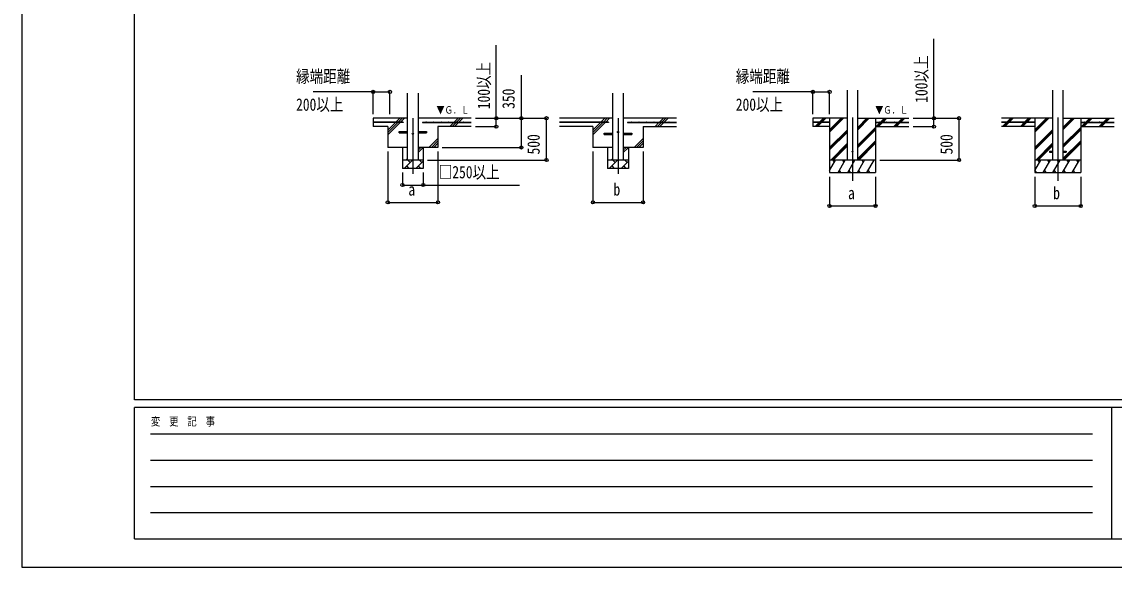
# Model space of a CAD drawing. Units: millimetres, scale not verified. Extents: x -18922 to 18922, y -13365 to 13365.
# Drawn here: x -18922 to -5840, y -13365 to -6835 of the extents above; entities that cross this region are included whole.
import ezdxf
from ezdxf.enums import TextEntityAlignment as Align

# ---------------------------------------------------------------- set-up
doc = ezdxf.new("R2010")
doc.units = ezdxf.units.MM
doc.header["$LTSCALE"] = 50
for name, color, linetype in [('0-4_YKK_12', 2, 'Continuous'), ('0-5_YKK_13', 4, 'Continuous'), ('0-6_YKK_A1', 4, 'Continuous'), ('0-7_YKK_D', 6, 'Continuous'), ('0-8_YKK_ZWAK', 7, 'Continuous')]:
    doc.layers.add(name, color=color, linetype=linetype)
doc.styles.add('ＭＳ ゴシック', font='')
doc.styles.get('ＭＳ ゴシック').set_extended_font_data('MS Gothic')

msp = doc.modelspace()

# ---------------------------------------------------------------- linework, layer by layer
at = {"layer": '0-4_YKK_12'}
for p, q in [((-8972.8, -7980.29), (-8972.8, -8739.5)), ((-6515.41, -7980.29), (-6515.41, -8739.5)), ((-14239.41, -7989.5), (-14239.41, -8655.45)), ((-11782.02, -7989.5), (-11782.02, -8655.45))]:
    msp.add_line(p, q, dxfattribs=at)
at = {"layer": '0-5_YKK_13'}
for p, q in [((-14404.41, -8146.5), (-14301.91, -8146.5)), ((-14404.41, -8162.5), (-14404.41, -8146.5)), ((-14404.41, -8162.5), (-14301.91, -8162.5)), ((-14176.91, -8146.5), (-14074.41, -8146.5)), ((-14176.91, -8162.5), (-14074.41, -8162.5)), ((-14074.41, -8146.5), (-14074.41, -8162.5)), ((-11947.02, -8166.5), (-11844.52, -8166.5)), ((-11947.02, -8182.5), (-11947.02, -8166.5)), ((-11947.02, -8182.5), (-11844.52, -8182.5)), ((-11719.52, -8166.5), (-11617.02, -8166.5)), ((-11719.52, -8182.5), (-11617.02, -8182.5)), ((-11617.02, -8166.5), (-11617.02, -8182.5)), ((-6615.41, -8385), (-6615.41, -8394)), ((-6615.41, -8385), (-6577.91, -8385)), ((-6615.41, -8394), (-6577.91, -8394)), ((-6452.91, -8385), (-6415.41, -8385)), ((-6452.91, -8394), (-6415.41, -8394)), ((-6415.41, -8385), (-6415.41, -8394))]:
    msp.add_line(p, q, dxfattribs=at)
for centre, radius in [((-14239.41, -8174.5), 8), ((-11782.02, -8154.5), 8), ((-8972.8, -8389.5), 5)]:
    msp.add_circle(centre, radius, dxfattribs=at)
at = {"layer": '0-6_YKK_A1'}
for p, q in [((-14301.91, -8489.5), (-14301.91, -7689.5)), ((-14176.91, -7689.5), (-14176.91, -8489.5)), ((-11844.52, -8489.5), (-11844.52, -7689.5)), ((-11719.52, -7689.5), (-11719.52, -8489.5)), ((-9035.3, -8489.5), (-9035.3, -7654.15)), ((-8910.3, -8489.5), (-8910.3, -7654.15)), ((-6577.91, -7653.15), (-6577.91, -8489.5)), ((-6452.91, -7653.15), (-6452.91, -8489.5)), ((-14301.91, -7989.5), (-14714.41, -7989.5)), ((-14714.41, -7989.5), (-14714.41, -8089.5)), ((-14354.41, -8037), (-14714.41, -8037)), ((-14354.41, -8042), (-14714.41, -8042)), ((-14539.41, -8089.5), (-14714.41, -8089.5)), ((-14539.41, -8189.5), (-14391.91, -8042)), ((-14539.41, -8132.93), (-14448.48, -8042)), ((-14539.41, -8161.22), (-14420.2, -8042)), ((-14539.41, -8089.5), (-14539.41, -8339.5)), ((-14443.48, -8037), (-14395.98, -7989.5)), ((-14415.2, -8037), (-14367.7, -7989.5)), ((-14386.91, -8037), (-14339.41, -7989.5)), ((-14354.41, -8037), (-14354.41, -8042)), ((-13539.41, -7989.5), (-14176.91, -7989.5)), ((-14124.41, -8037), (-13539.41, -8037)), ((-14124.41, -8037), (-14124.41, -8042)), ((-14124.41, -8042), (-13539.41, -8042)), ((-13539.41, -8089.5), (-13939.41, -8089.5)), ((-13939.41, -8089.5), (-13939.41, -8339.5)), ((-13795.98, -8089.5), (-13748.48, -8042)), ((-13767.7, -8089.5), (-13720.2, -8042)), ((-13743.48, -8037), (-13695.98, -7989.5)), ((-13739.41, -8089.5), (-13691.91, -8042)), ((-13715.2, -8037), (-13667.7, -7989.5)), ((-13686.91, -8037), (-13639.41, -7989.5)), ((-11844.52, -7989.5), (-12482.02, -7989.5)), ((-11897.02, -8037), (-12482.02, -8037)), ((-11897.02, -8042), (-12482.02, -8042)), ((-12082.02, -8089.5), (-12482.02, -8089.5)), ((-12082.02, -8189.5), (-11934.52, -8042)), ((-12082.02, -8132.93), (-11991.09, -8042)), ((-12082.02, -8161.22), (-11962.81, -8042)), ((-12082.02, -8089.5), (-12082.02, -8339.5)), ((-11986.09, -8037), (-11938.59, -7989.5)), ((-11957.81, -8037), (-11910.31, -7989.5)), ((-11929.52, -8037), (-11882.02, -7989.5)), ((-11897.02, -8037), (-11897.02, -8042)), ((-11082.02, -7989.5), (-11719.52, -7989.5)), ((-11667.02, -8037), (-11082.02, -8037)), ((-11667.02, -8037), (-11667.02, -8042)), ((-11667.02, -8042), (-11082.02, -8042)), ((-11482.02, -8089.5), (-11482.02, -8339.5)), ((-11482.02, -8089.5), (-11082.02, -8089.5)), ((-11338.59, -8089.5), (-11291.09, -8042)), ((-11310.31, -8089.5), (-11262.81, -8042)), ((-11286.09, -8037), (-11238.59, -7989.5)), ((-11282.02, -8089.5), (-11234.52, -8042)), ((-11257.81, -8037), (-11210.31, -7989.5)), ((-11229.52, -8037), (-11182.02, -7989.5)), ((-9247.8, -8037), (-9447.8, -8037)), ((-9247.8, -8042), (-9447.8, -8042)), ((-9247.8, -8089.5), (-9447.8, -8089.5)), ((-9419.93, -8088.1), (-9373.83, -8042)), ((-9407.19, -8089.5), (-9359.69, -8042)), ((-9393.05, -8089.5), (-9345.55, -8042)), ((-9368.83, -8037), (-9321.33, -7989.5)), ((-9354.69, -8037), (-9307.19, -7989.5)), ((-9340.55, -8037), (-9293.05, -7989.5)), ((-9247.8, -7989.5), (-9247.8, -8639.5)), ((-9247.8, -8156.38), (-9080.92, -7989.5)), ((-9247.8, -8142.24), (-9095.06, -7989.5)), ((-9247.8, -8128.1), (-9109.2, -7989.5)), ((-9247.8, -8037), (-9247.8, -8042)), ((-8910.3, -8127.25), (-8772.55, -7989.5)), ((-8910.3, -8113.11), (-8786.69, -7989.5)), ((-8910.3, -8098.96), (-8800.83, -7989.5)), ((-8910.3, -7989.5), (-8297.8, -7989.5)), ((-8910.3, -8311.09), (-8697.8, -8098.6)), ((-8697.8, -7989.5), (-8697.8, -8639.5)), ((-8697.8, -8037), (-8297.8, -8037)), ((-8697.8, -8037), (-8697.8, -8042)), ((-8697.8, -8042), (-8297.8, -8042)), ((-8697.8, -8089.5), (-8297.8, -8089.5)), ((-8688.7, -8089.5), (-8641.2, -8042)), ((-8674.56, -8089.5), (-8627.06, -8042)), ((-8660.42, -8089.5), (-8612.92, -8042)), ((-8636.2, -8037), (-8588.7, -7989.5)), ((-8622.06, -8037), (-8574.56, -7989.5)), ((-8607.92, -8037), (-8560.42, -7989.5)), ((-8476.57, -8089.5), (-8429.07, -8042)), ((-8462.43, -8089.5), (-8414.93, -8042)), ((-8448.28, -8089.5), (-8400.78, -8042)), ((-8424.07, -8037), (-8376.57, -7989.5)), ((-8409.93, -8037), (-8362.43, -7989.5)), ((-8395.78, -8037), (-8348.28, -7989.5)), ((-6577.91, -7989.5), (-7190.41, -7989.5)), ((-6790.41, -8037), (-7190.41, -8037)), ((-6790.41, -8042), (-7190.41, -8042)), ((-6790.41, -8089.5), (-7190.41, -8089.5)), ((-7176.08, -8089.5), (-7128.58, -8042)), ((-7161.93, -8089.5), (-7114.43, -8042)), ((-7147.79, -8089.5), (-7100.29, -8042)), ((-7123.58, -8037), (-7076.08, -7989.5)), ((-7109.43, -8037), (-7107.77, -8035.33)), ((-7104.58, -8032.14), (-7061.93, -7989.5)), ((-7095.29, -8037), (-7047.79, -7989.5)), ((-6962.54, -8088.1), (-6916.44, -8042)), ((-6949.8, -8089.5), (-6902.3, -8042)), ((-6935.66, -8089.5), (-6888.16, -8042)), ((-6911.44, -8037), (-6863.94, -7989.5)), ((-6897.3, -8037), (-6849.8, -7989.5)), ((-6883.16, -8037), (-6835.66, -7989.5)), ((-6790.41, -7989.5), (-6790.41, -8639.5)), ((-6790.41, -8156.38), (-6623.53, -7989.5)), ((-6790.41, -8142.24), (-6637.67, -7989.5)), ((-6790.41, -8128.1), (-6651.81, -7989.5)), ((-6790.41, -8037), (-6790.41, -8042)), ((-6452.91, -8127.25), (-6315.16, -7989.5)), ((-6452.91, -8113.11), (-6329.3, -7989.5)), ((-6452.91, -8098.96), (-6343.44, -7989.5)), ((-6452.91, -7989.5), (-5840.41, -7989.5)), ((-6452.91, -8311.09), (-6240.41, -8098.6)), ((-6240.41, -7989.5), (-6240.41, -8639.5)), ((-6240.41, -8037), (-5840.41, -8037)), ((-6240.41, -8037), (-6240.41, -8042)), ((-6240.41, -8042), (-5840.41, -8042)), ((-6240.41, -8089.5), (-5840.41, -8089.5)), ((-6231.31, -8089.5), (-6183.81, -8042)), ((-6217.17, -8089.5), (-6169.67, -8042)), ((-6203.03, -8089.5), (-6155.53, -8042)), ((-6178.81, -8037), (-6131.31, -7989.5)), ((-6164.67, -8037), (-6117.17, -7989.5)), ((-6150.53, -8037), (-6103.03, -7989.5)), ((-6019.18, -8089.5), (-5971.68, -8042)), ((-6005.04, -8089.5), (-5957.54, -8042)), ((-5990.9, -8089.5), (-5943.39, -8042)), ((-5966.68, -8037), (-5919.18, -7989.5)), ((-5952.54, -8037), (-5905.04, -7989.5)), ((-5938.39, -8037), (-5890.89, -7989.5)), ((-14045.98, -8339.5), (-13939.41, -8232.93)), ((-11588.59, -8339.5), (-11482.02, -8232.93)), ((-9247.8, -8340.23), (-9035.3, -8127.73)), ((-9247.8, -8354.37), (-9035.3, -8141.87)), ((-9247.8, -8368.51), (-9035.3, -8156.01)), ((-8910.3, -8325.24), (-8697.8, -8112.74)), ((-8910.3, -8339.38), (-8697.8, -8126.88)), ((-6790.41, -8340.23), (-6577.91, -8127.73)), ((-6790.41, -8354.37), (-6577.91, -8141.87)), ((-6790.41, -8368.51), (-6577.91, -8156.01)), ((-6452.91, -8325.24), (-6240.41, -8112.74)), ((-6452.91, -8339.38), (-6240.41, -8126.88)), ((-14301.91, -8339.5), (-14539.41, -8339.5)), ((-14364.41, -8339.5), (-14364.41, -8589.5)), ((-14176.91, -8401.17), (-14115.24, -8339.5)), ((-14176.91, -8372.88), (-14143.53, -8339.5)), ((-13939.41, -8339.5), (-14176.91, -8339.5)), ((-14114.41, -8339.5), (-14114.41, -8589.5)), ((-14017.7, -8339.5), (-13939.41, -8261.22)), ((-13989.41, -8339.5), (-13939.41, -8289.5)), ((-11844.52, -8339.5), (-12082.02, -8339.5)), ((-11907.02, -8339.5), (-11907.02, -8589.5)), ((-11719.52, -8401.17), (-11657.85, -8339.5)), ((-11719.52, -8372.88), (-11686.14, -8339.5)), ((-11482.02, -8339.5), (-11719.52, -8339.5)), ((-11657.02, -8339.5), (-11657.02, -8589.5)), ((-11560.31, -8339.5), (-11482.02, -8261.22)), ((-11532.02, -8339.5), (-11482.02, -8289.5)), ((-9234.94, -8489.5), (-9035.3, -8289.86)), ((-9220.8, -8489.5), (-9035.3, -8304)), ((-9206.65, -8489.5), (-9035.3, -8318.14)), ((-8910.3, -8473.22), (-8697.8, -8260.73)), ((-8910.3, -8487.37), (-8697.8, -8274.87)), ((-8898.29, -8489.5), (-8697.8, -8289.01)), ((-6777.55, -8489.5), (-6577.91, -8289.86)), ((-6763.41, -8489.5), (-6577.91, -8304)), ((-6749.26, -8489.5), (-6577.91, -8318.14)), ((-6452.91, -8473.22), (-6240.41, -8260.73)), ((-6452.91, -8487.37), (-6240.41, -8274.87)), ((-6440.9, -8489.5), (-6240.41, -8289.01)), ((-14114.41, -8489.5), (-14364.41, -8489.5)), ((-14343.67, -8589.5), (-14243.67, -8489.5)), ((-14321.81, -8489.5), (-14301.91, -8469.6)), ((-14272.23, -8518.05), (-14300.78, -8489.5)), ((-14202.25, -8589.5), (-14114.41, -8501.66)), ((-14130.81, -8518.05), (-14159.36, -8489.5)), ((-11657.02, -8489.5), (-11907.02, -8489.5)), ((-11886.29, -8589.5), (-11786.29, -8489.5)), ((-11864.42, -8489.5), (-11844.52, -8469.6)), ((-11814.84, -8518.05), (-11843.39, -8489.5)), ((-11744.86, -8589.5), (-11657.02, -8501.66)), ((-11673.42, -8518.05), (-11701.97, -8489.5)), ((-8697.8, -8489.5), (-9247.8, -8489.5)), ((-9247.8, -8614.95), (-9175.37, -8489.5)), ((-9190.37, -8515.48), (-9205.37, -8489.5)), ((-9146.5, -8639.5), (-9059.9, -8489.5)), ((-9074.9, -8515.48), (-9089.9, -8489.5)), ((-9031.03, -8639.5), (-8944.43, -8489.5)), ((-8959.43, -8515.48), (-8974.43, -8489.5)), ((-8915.56, -8639.5), (-8828.96, -8489.5)), ((-8843.96, -8515.48), (-8858.96, -8489.5)), ((-8800.09, -8639.5), (-8713.49, -8489.5)), ((-8743.49, -8489.5), (-8743.49, -8489.5)), ((-6240.41, -8489.5), (-6790.41, -8489.5)), ((-6790.41, -8614.95), (-6717.98, -8489.5)), ((-6732.98, -8515.48), (-6747.98, -8489.5)), ((-6689.11, -8639.5), (-6602.51, -8489.5)), ((-6617.51, -8515.48), (-6632.51, -8489.5)), ((-6573.64, -8639.5), (-6487.04, -8489.5)), ((-6502.04, -8515.48), (-6517.04, -8489.5)), ((-6458.17, -8639.5), (-6371.57, -8489.5)), ((-6386.57, -8515.48), (-6401.57, -8489.5)), ((-6342.7, -8639.5), (-6256.1, -8489.5)), ((-6271.1, -8515.48), (-6286.1, -8489.5)), ((-14114.41, -8589.5), (-14364.41, -8589.5)), ((-14315.12, -8560.95), (-14286.57, -8589.5)), ((-14173.7, -8560.95), (-14145.15, -8589.5)), ((-11657.02, -8589.5), (-11907.02, -8589.5)), ((-11857.73, -8560.95), (-11829.18, -8589.5)), ((-11716.31, -8560.95), (-11687.76, -8589.5)), ((-9131.5, -8613.52), (-9116.5, -8639.5)), ((-9016.03, -8613.52), (-9001.03, -8639.5)), ((-8900.56, -8613.52), (-8885.56, -8639.5)), ((-8785.09, -8613.52), (-8770.09, -8639.5)), ((-6789.58, -8613.52), (-6774.58, -8639.5)), ((-6674.11, -8613.52), (-6659.11, -8639.5)), ((-6558.64, -8613.52), (-6543.64, -8639.5)), ((-6443.17, -8613.52), (-6428.17, -8639.5)), ((-6327.7, -8613.52), (-6312.7, -8639.5)), ((-9247.8, -8639.5), (-8697.8, -8639.5)), ((-6790.41, -8639.5), (-6240.41, -8639.5))]:
    msp.add_line(p, q, dxfattribs=at)
msp.add_lwpolyline([(-9035.3, -7989.5), (-9447.8, -7989.5), (-9447.8, -8089.5)], dxfattribs=at)
for centre in [(-14669.41, -8034.5), (-14579.41, -8034.5), (-14489.41, -8034.5), (-14399.41, -8034.5), (-14079.41, -8034.5), (-13989.41, -8034.5), (-13899.41, -8034.5), (-13809.41, -8034.5), (-13719.41, -8034.5), (-13629.41, -8034.5), (-12392.02, -8034.5), (-12302.02, -8034.5), (-12212.02, -8034.5), (-12122.02, -8034.5), (-12032.02, -8034.5), (-11942.02, -8034.5), (-11622.02, -8034.5), (-11532.02, -8034.5), (-11442.02, -8034.5), (-11352.02, -8034.5), (-11262.02, -8034.5), (-11172.02, -8034.5), (-9382.8, -8034.5), (-9292.8, -8034.5), (-8652.8, -8034.5), (-8562.8, -8034.5), (-8472.8, -8034.5), (-8382.8, -8034.5), (-7105.41, -8034.5), (-7015.41, -8034.5), (-6925.41, -8034.5), (-6835.41, -8034.5), (-6195.41, -8034.5), (-6105.41, -8034.5), (-6015.41, -8034.5), (-5925.41, -8034.5)]:
    msp.add_circle(centre, 2.5, dxfattribs=at)
at = {"layer": '0-7_YKK_D'}
for p, q in [((-14714.41, -7674.24), (-15432.22, -7674.24)), ((-14714.41, -7939.5), (-14714.41, -7673.24)), ((-14714.41, -7674.24), (-14514.41, -7674.24)), ((-14514.41, -7939.5), (-14514.41, -7673.24)), ((-9447.8, -7674.24), (-10165.6, -7674.24)), ((-9447.8, -7939.5), (-9447.8, -7673.24)), ((-9447.8, -7674.24), (-9247.8, -7674.24)), ((-9247.8, -7939.5), (-9247.8, -7673.24)), ((-13489.41, -7989.5), (-13238.41, -7989.5)), ((-13489.41, -7989.5), (-12638.41, -7989.5)), ((-13489.41, -7989.5), (-12938.41, -7989.5)), ((-13489.41, -8089.5), (-13238.41, -8089.5)), ((-12639.41, -8489.5), (-12639.41, -7989.5)), ((-8247.8, -7989.5), (-7696.8, -7989.5)), ((-8247.8, -7989.5), (-7996.8, -7989.5)), ((-8247.8, -8089.5), (-7996.8, -8089.5)), ((-7697.8, -8489.5), (-7697.8, -7989.5)), ((-13889.41, -8339.5), (-12938.41, -8339.5)), ((-14539.41, -8389.5), (-14539.41, -8997.46)), ((-14064.41, -8489.5), (-12638.41, -8489.5)), ((-13938.41, -8389.5), (-13938.41, -8997.46)), ((-12082.02, -8389.5), (-12082.02, -8997.46)), ((-11482.02, -8389.5), (-11482.02, -8997.46)), ((-8647.8, -8489.5), (-7696.8, -8489.5)), ((-14364.41, -8639.5), (-14364.41, -8790.5)), ((-14114.41, -8639.5), (-14114.41, -8790.5)), ((-9247.8, -8689.5), (-9247.8, -9040.5)), ((-8697.8, -8689.5), (-8697.8, -9040.5)), ((-6790.41, -8689.5), (-6790.41, -9040.5)), ((-6240.41, -8689.5), (-6240.41, -9040.5)), ((-14539.41, -8996.46), (-13938.41, -8996.46)), ((-12082.02, -8996.46), (-11482.02, -8996.46)), ((-9247.8, -9039.5), (-8697.8, -9039.5)), ((-6790.41, -9039.5), (-6240.41, -9039.5))]:
    msp.add_line(p, q, dxfattribs=at)
for points in [[(-7997.8, -8089.5), (-7997.8, -7989.5), (-7997.8, -7038.1)], [(-13239.41, -8089.5), (-13239.41, -7989.5), (-13239.41, -7114.6)], [(-12939.41, -8339.5), (-12939.41, -7989.5), (-12939.41, -7473.8)], [(-14364.41, -8789.5), (-14114.41, -8789.5), (-12963.88, -8789.5)]]:
    msp.add_lwpolyline(points, dxfattribs=at)
for centre in [(-14714.41, -7674.24), (-14514.41, -7674.24), (-9447.8, -7674.24), (-9247.8, -7674.24), (-13239.41, -7989.5), (-12939.41, -7989.5), (-12639.41, -7989.5), (-7997.8, -7989.5), (-7697.8, -7989.5), (-13239.41, -8089.5), (-7997.8, -8089.5), (-12939.41, -8339.5), (-12639.41, -8489.5), (-7697.8, -8489.5), (-14364.41, -8789.5), (-14114.41, -8789.5), (-14539.41, -8996.46), (-13938.41, -8996.46), (-12082.02, -8996.46), (-11482.02, -8996.46), (-9247.8, -9039.5), (-8697.8, -9039.5), (-6790.41, -9039.5), (-6240.41, -9039.5)]:
    msp.add_circle(centre, 19.12, dxfattribs=at)
at = {"layer": '0-8_YKK_ZWAK'}
for p, q in [((-17572.41, -11362.5), (-17572.41, 12487.5)), ((17527.59, -11362.5), (-17572.41, -11362.5)), ((-5872.41, -11452.5), (-17572.41, -11452.5)), ((-17572.41, -13027.5), (-17572.41, -11452.5)), ((-5872.41, -11452.5), (-5872.41, -13027.5)), ((-22.41, -11452.5), (-5872.41, -11452.5)), ((-17381.16, -11767.5), (-6097.41, -11767.5)), ((-17381.16, -12082.5), (-6097.41, -12082.5)), ((-17381.16, -12397.5), (-6097.41, -12397.5)), ((-17381.16, -12712.5), (-6097.41, -12712.5)), ((-17572.41, -13027.5), (-5872.41, -13027.5)), ((-5872.41, -13027.5), (-22.41, -13027.5))]:
    msp.add_line(p, q, dxfattribs=at)
msp.add_lwpolyline([(-18922.5, -13365), (18922.5, -13365), (18922.5, 13365), (-18922.5, 13365)], close=True, dxfattribs=at)

# ---------------------------------------------------------------- texts
at = {"layer": '0-6_YKK_A1', "style": 'ＭＳ ゴシック', "width": 0.8}
for p in [(-13957.26, -7961.05), (-8701.67, -7961.05)]:
    msp.add_text('▼Ｇ．Ｌ', height=87.98, dxfattribs=at).set_placement(p, align=Align.BOTTOM_LEFT)
at = {"layer": '0-7_YKK_D', "style": 'ＭＳ ゴシック', "width": 0.8}
for s, p in [('100以上', (-13271.41, -7881)), ('100以上', (-8029.8, -7804.5)), ('350', (-12975.41, -7877)), ('500', (-12675.41, -8423.1)), ('500', (-7729.8, -8423.1))]:
    msp.add_text(s, height=148.5, rotation=90, dxfattribs=at).set_placement(p, align=Align.BOTTOM_LEFT)
for s, p in [('縁端距離', (-15637.81, -7606.74)), ('縁端距離', (-10371.2, -7606.74)), ('200以上', (-15637.81, -7944.24)), ('200以上', (-10371.2, -7944.24)), ('□250以上', (-13928.68, -8753.5)), ('b', (-11836.02, -8960.46)), ('a', (-14293.41, -8960.46)), ('a', (-9026.8, -9003.5)), ('b', (-6569.41, -9003.5))]:
    msp.add_text(s, height=148.5, dxfattribs=at).set_placement(p, align=Align.BOTTOM_LEFT)
at = {"layer": '0-8_YKK_ZWAK', "style": 'ＭＳ ゴシック', "width": 0.8}
msp.add_text('変  更  記  事', height=98.97, dxfattribs=at).set_placement((-17375.9, -11700), align=Align.BOTTOM_LEFT)

doc.saveas('drawing.dxf')
